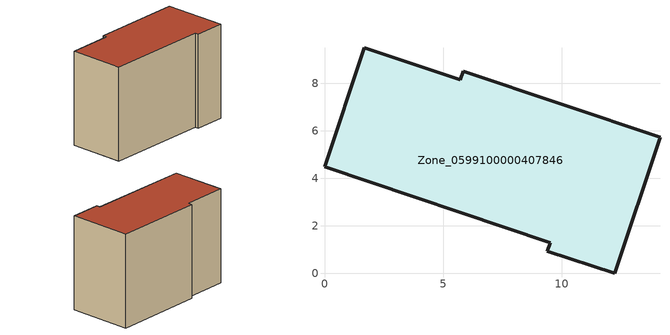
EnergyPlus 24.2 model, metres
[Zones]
Zone_0599100000407846
 floor ground (C_G): 9.38,0.92 9.51,1.29 0,4.49 1.68,9.49 5.71,8.14 5.84,8.51 14.13,5.73 12.22,0 z0
 wall outside (C_F): 9.51,1.29 9.38,0.92 12.22,0 14.13,5.73 5.84,8.51 5.71,8.14 1.68,9.49 0,4.49 9.51,1.29 z0:8.98
 roof outside (C_R): 1.68,9.49 0,4.49 9.51,1.29 9.38,0.92 12.22,0 14.13,5.73 5.84,8.51 5.71,8.14 z8.98
[BUILDING]
Pand.0599100000407846: North Axis=0; Terrain=City; Loads Convergence Tolerance Value=0.04; Temperature Convergence Tolerance Value=0.4; Solar Distribution=FullExterior; Maximum Number of Warmup Days=25; Minimum Number of Warmup Days=1
[Site:Location]
Rotterdam.The.Hague.AP_ZH_NLD Design_Conditions: Latitude=51.96; Longitude=4.45; Time Zone=1; Elevation=-4.5
[SITE:GROUNDTEMPERATURE:BUILDINGSURFACE]
18, 18, 18, 18, 18, 18, 18, 18, 18, 18, 18, 18
[MATERIAL] Thermal Absorptance=0.9; Solar Absorptance=0.7; Visible Absorptance=0.7
Name | Roughness | Thickness | Conductivity | Density | Specific Heat
G.TC.1992-2005 | MediumSmooth | 0.15 | 0.06 | 540 | 1210
F.TC.1992-2005 | Rough | 0.3 | 0.12 | 1920 | 840
R.TC.1992-2005 | MediumRough | 0.2 | 0.08 | 1500 | 1000
[CONSTRUCTION]
C_G: G.TC.1992-2005
C_F: F.TC.1992-2005
C_R: R.TC.1992-2005
[ZONE]
Zone_0599100000407846: Type=1; Multiplier=1; Ceiling Height=Autocalculate; Volume=Autocalculate; Floor Area=autocalculate; Part of Total Floor Area=Yes
[ZONEINFILTRATION:DESIGNFLOWRATE]
Infil_Zone_0599100000407846: Zone or ZoneList or Space or SpaceList=Zone_0599100000407846; Schedule=AlwaysOn; Design Flow Rate Calculation Method=Flow/Area; Flow Rate per Floor Area=0.0015; Constant Term Coefficient=1; Temperature Term Coefficient=0; Velocity Term Coefficient=0; Velocity Squared Term Coefficient=0
[HVACTEMPLATE:ZONE:IDEALLOADSAIRSYSTEM]
Zone_0599100000407846: Maximum Heating Supply Air Temperature=50; Minimum Cooling Supply Air Temperature=13; Maximum Heating Supply Air Humidity Ratio=0.0156; Minimum Cooling Supply Air Humidity Ratio=0.0077; Heating Limit=NoLimit; Cooling Limit=NoLimit; Dehumidification Control Type=ConstantSensibleHeatRatio; Cooling Sensible Heat Ratio=0.7; Dehumidification Setpoint=60; Humidification Control Type=None; Humidification Setpoint=30; Outdoor Air Method=None; Outdoor Air Flow Rate per Person=0.00944; Outdoor Air Flow Rate per Zone Floor Area=0; Outdoor Air Flow Rate per Zone=0; Demand Controlled Ventilation Type=None; Outdoor Air Economizer Type=NoEconomizer; Heat Recovery Type=None; Sensible Heat Recovery Effectiveness=0.7; Latent Heat Recovery Effectiveness=0.65
[ZONECONTROL:THERMOSTAT]
ThermostatControl_Zone_0599100000407846: Zone or ZoneList=Zone_0599100000407846; Control Type Schedule=DualSetpointControlType; Control 1=Thermostat_Zone_0599100000407846; Temperature Difference Between Cutout And Setpoint=0
[THERMOSTATSETPOINT:DUALSETPOINT]
Thermostat_Zone_0599100000407846: Heating Setpoint Temperature Schedule=HeatingSetpoint_Zone_0599100000407846; Cooling Setpoint Temperature Schedule=CoolingSetpoint_Zone_0599100000407846
[SCHEDULE:COMPACT]
HeatingSetpoint_Zone_0599100000407846: Through: 12/31, For: AllDays, Until: 24:00, 21
CoolingSetpoint_Zone_0599100000407846: Through: 12/31, For: AllDays, Until: 24:00, 24
DualSetpointControlType: Through: 12/31, For: AllDays, Until: 24:00, 4
AlwaysOn: Through: 12/31, For: AllDays, Until: 24:00, 1
